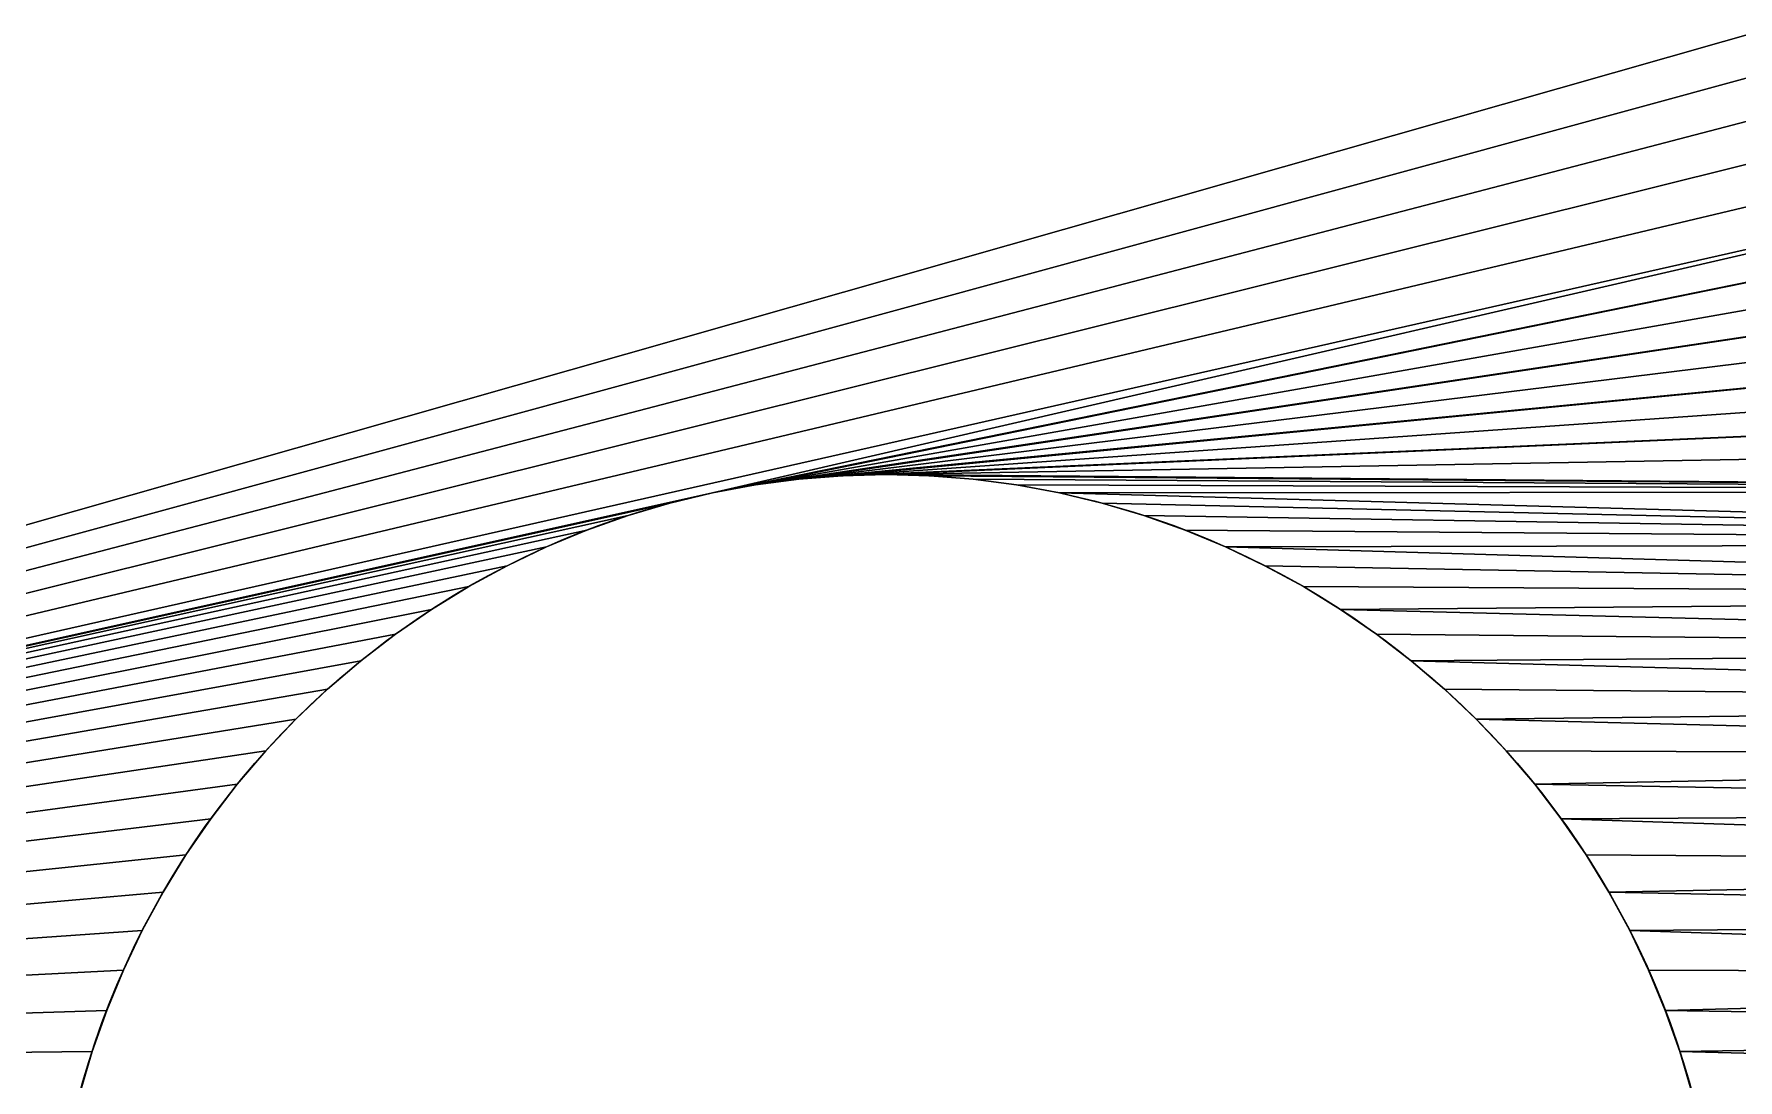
# Model space of a CAD drawing. Header units: millimetres. Extents: x 2854 to 3045, y 1707 to 1839.
# Drawn here: x 2959.496 to 2962.048, y 1814.64 to 1816.205 of the extents above; entities that cross this region are included whole.
import ezdxf

# ---------------------------------------------------------------- set-up
doc = ezdxf.new("R2010")
doc.units = ezdxf.units.MM

# ---------------------------------------------------------------- blocks, each defined once
blk = doc.blocks.new('Espaciador')
for p, q in [((-7.3049, 11.7194), (-7.3049, 11.7194, 10)), ((-7.3665, 11.6975), (-7.3665, 11.6975, 10)), ((-7.427, 11.6725), (-7.427, 11.6725, 10)), ((-7.4861, 11.6443), (-7.4861, 11.6443, 10)), ((-7.5436, 11.6131), (-7.5436, 11.6131, 10)), ((-7.5994, 11.5789), (-7.5994, 11.5789, 10)), ((-7.7052, 11.502), (-7.7052, 11.502, 10)), ((-7.755, 11.4595), (-7.755, 11.4595, 10)), ((-7.8025, 11.4144), (-7.8025, 11.4144, 10)), ((-7.8475, 11.367), (-7.8475, 11.367, 10)), ((-7.89, 11.3172), (-7.89, 11.3172, 10)), ((-7.9299, 11.2653), (-7.9299, 11.2653, 10)), ((-7.9669, 11.2114), (-7.9669, 11.2114, 10)), ((-8.0011, 11.1556), (-8.0011, 11.1556, 10)), ((-8.0323, 11.098), (-8.0323, 11.098, 10)), ((-8.0605, 11.039), (-8.0605, 11.039, 10)), ((-8.0856, 10.9785), (-8.0856, 10.9785, 10)), ((-8.1074, 10.9168), (-8.1074, 10.9168, 10)), ((-8.126, 10.8541), (-8.126, 10.8541, 10)), ((-8.1413, 10.7904), (-8.1413, 10.7904, 10)), ((-8.1532, 10.7261), (-8.1532, 10.7261, 10)), ((-8.1617, 10.6612), (-8.1617, 10.6612, 10)), ((-8.1669, 10.596), (-8.1669, 10.596, 10)), ((-8.1686, 10.5306), (-8.1686, 10.5306, 10)), ((-8.1669, 10.4651), (-8.1669, 10.4651, 10)), ((-8.1617, 10.3999), (-8.1617, 10.3999, 10)), ((-8.1532, 10.335), (-8.1532, 10.335, 10)), ((-8.126, 10.207), (-8.126, 10.207, 10)), ((-8.1074, 10.1443), (-8.1074, 10.1443, 10)), ((-8.0856, 10.0826), (-8.0856, 10.0826, 10)), ((-8.0605, 10.0221), (-8.0605, 10.0221, 10)), ((-8.0323, 9.9631), (-8.0323, 9.9631, 10)), ((-8.0011, 9.9056), (-8.0011, 9.9056, 10)), ((-7.9669, 9.8498), (-7.9669, 9.8498, 10)), ((-7.9299, 9.7958), (-7.9299, 9.7958, 10)), ((-7.89, 9.7439), (-7.89, 9.7439, 10)), ((-7.8475, 9.6941), (-7.8475, 9.6941, 10)), ((-7.8025, 9.6467), (-7.8025, 9.6467, 10)), ((-7.755, 9.6016), (-7.755, 9.6016, 10)), ((-7.7052, 9.5591), (-7.7052, 9.5591, 10)), ((-7.6533, 9.5193), (-7.6533, 9.5193, 10)), ((-7.5994, 9.4822), (-7.5994, 9.4822, 10)), ((-7.5436, 9.448), (-7.5436, 9.448, 10)), ((-7.4861, 9.4168), (-7.4861, 9.4168, 10)), ((-7.427, 9.3886), (-7.427, 9.3886, 10)), ((-7.3665, 9.3636), (-7.3665, 9.3636, 10)), ((-7.3049, 9.3417), (-7.3049, 9.3417, 10))]:
    blk.add_line(p, q)
at = {"color": 250, "true_color": 0x1e1e1e}
blk.add_line((-7.6533, 11.5418), (-7.6533, 11.5418, 10), dxfattribs=at)
at = {"color": 40, "true_color": 0xffcc32}
blk.add_line((-8.1413, 10.2707), (-8.1413, 10.2707, 10), dxfattribs=at)
at = {"color": 250, "true_color": 0x1e1e1e}
for centre in [(-6.9186, 10.5306), (-6.9186, 10.5306, 10)]:
    blk.add_circle(centre, 1.25, dxfattribs=at)
for centre in [(-6.9186, 10.5306), (-6.9186, 10.5306, 10)]:
    blk.add_arc(centre, 3.2, 45, 225, dxfattribs=at)
mesh = blk.add_polyface(dxfattribs=at)
corners = [(-7.2721, 6.3586), (-8.7995, 13.1194), (-8.1413, 10.2707), (-8.1074, 10.9168), (-8.0654, 13.518), (-8.0856, 10.9785), (-8.0605, 11.039), (-7.9868, 13.547), (-8.0323, 11.098), (-8.0011, 11.1556), (-7.9669, 11.2114), (-7.9074, 13.5739), (-7.9299, 11.2653), (-7.89, 11.3172), (-7.8274, 13.5988), (-7.8475, 11.367), (-7.8025, 11.4144), (-7.7468, 13.6215), (-7.755, 11.4595), (-7.7052, 11.502), (-7.6656, 13.6421), (-7.6533, 11.5418), (-7.5839, 13.6606), (-7.5994, 11.5789), (-7.5436, 11.6131), (-7.5017, 13.677), (-7.4861, 11.6443), (-7.4192, 13.6912), (-7.427, 11.6725), (-7.3665, 11.6975), (-7.3363, 13.7032), (-7.3049, 11.7194), (-7.2531, 13.713), (-7.2421, 11.738), (-7.1697, 13.7207), (-7.1785, 11.7532), (-7.1141, 11.7652), (-7.0861, 13.7262), (-7.0492, 11.7737), (-7.0024, 13.7295), (-6.984, 11.7788), (-6.9186, 13.7306), (-6.9186, 11.7806), (-6.8532, 11.7788), (-6.8348, 13.7295), (-6.7879, 11.7737), (-6.7511, 13.7262)]
mesh.append_faces([[corners[k] for k in face] for face in [(3, 4, 5), (5, 4, 6), (6, 7, 8), (8, 7, 9), (9, 7, 10), (10, 11, 12), (12, 11, 13), (13, 14, 15), (15, 14, 16), (16, 17, 18), (18, 17, 19), (19, 20, 21), (21, 22, 23), (23, 22, 24), (24, 25, 26), (26, 27, 28), (28, 27, 29), (29, 30, 31), (31, 32, 33), (33, 34, 35), (35, 34, 36), (36, 37, 38), (38, 39, 40), (40, 41, 42), (42, 41, 43), (43, 44, 45)]], dxfattribs={"vtx0": -1, "vtx1": -1, "color": 250})
mesh.append_faces([[corners[k] for k in face] for face in [(0, 1, 2)]], dxfattribs={"vtx0": -1, "vtx1": -1, "vtx2": -1, "color": 250})
mesh.append_faces([[corners[k] for k in face] for face in [(6, 4, 7), (10, 7, 11), (13, 11, 14), (16, 14, 17), (19, 17, 20), (21, 20, 22), (24, 22, 25), (26, 25, 27), (29, 27, 30), (31, 30, 32), (33, 32, 34), (36, 34, 37), (38, 37, 39), (40, 39, 41), (43, 41, 44), (45, 44, 46)]], dxfattribs={"vtx0": -1, "vtx2": -1, "color": 250})
mesh = blk.add_polyface(dxfattribs=at)
corners = [(-8.0654, 13.518, 10), (-8.1074, 10.9168, 10), (-8.0856, 10.9785, 10), (-8.0605, 11.039, 10), (-7.9868, 13.547, 10), (-8.0323, 11.098, 10), (-8.0011, 11.1556, 10), (-7.9669, 11.2114, 10), (-7.9074, 13.5739, 10), (-7.9299, 11.2653, 10), (-7.89, 11.3172, 10), (-7.8274, 13.5988, 10), (-7.8475, 11.367, 10), (-7.8025, 11.4144, 10), (-7.7468, 13.6215, 10), (-7.755, 11.4595, 10), (-7.7052, 11.502, 10), (-7.6656, 13.6421, 10), (-7.6533, 11.5418, 10), (-7.5839, 13.6606, 10), (-7.5994, 11.5789, 10), (-7.5436, 11.6131, 10), (-7.5017, 13.677, 10), (-7.4861, 11.6443, 10), (-7.4192, 13.6912, 10), (-7.427, 11.6725, 10), (-7.3665, 11.6975, 10), (-7.3363, 13.7032, 10), (-7.3049, 11.7194, 10), (-7.2531, 13.713, 10), (-7.2421, 11.738, 10), (-7.1697, 13.7207, 10), (-7.1785, 11.7532, 10), (-7.1141, 11.7652, 10), (-7.0861, 13.7262, 10), (-7.0492, 11.7737, 10), (-7.0024, 13.7295, 10), (-6.984, 11.7788, 10), (-6.9186, 13.7306, 10), (-6.9186, 11.7806, 10), (-6.8532, 11.7788, 10), (-6.8348, 13.7295, 10), (-6.7879, 11.7737, 10), (-6.7511, 13.7262, 10), (-8.7995, 13.1194, 10), (-7.2721, 6.3586, 10), (-8.1413, 10.2707, 10)]
mesh.append_faces([[corners[k] for k in face] for face in [(0, 3, 4), (4, 7, 8), (8, 10, 11), (11, 13, 14), (14, 16, 17), (17, 18, 19), (19, 21, 22), (22, 23, 24), (24, 26, 27), (27, 28, 29), (29, 30, 31), (31, 33, 34), (34, 35, 36), (36, 37, 38), (38, 40, 41), (41, 42, 43)]], dxfattribs={"vtx0": -1, "vtx1": -1, "color": 250})
mesh.append_faces([[corners[k] for k in face] for face in [(44, 45, 46)]], dxfattribs={"vtx0": -1, "vtx1": -1, "vtx2": -1, "color": 250})
mesh.append_faces([[corners[k] for k in face] for face in [(0, 1, 2), (0, 2, 3), (4, 3, 5), (4, 5, 6), (4, 6, 7), (8, 7, 9), (8, 9, 10), (11, 10, 12), (11, 12, 13), (14, 13, 15), (14, 15, 16), (17, 16, 18), (19, 18, 20), (19, 20, 21), (22, 21, 23), (24, 23, 25), (24, 25, 26), (27, 26, 28), (29, 28, 30), (31, 30, 32), (31, 32, 33), (34, 33, 35), (36, 35, 37), (38, 37, 39), (38, 39, 40), (41, 40, 42)]], dxfattribs={"vtx0": -1, "vtx2": -1, "color": 250})
mesh = blk.add_polyface(dxfattribs=at)
corners = [(-10.0096, 9.7023), (-10.0096, 11.3588), (-9.9868, 11.4394), (-9.9868, 9.6217), (-9.962, 11.5194), (-9.962, 9.5417), (-9.935, 11.5987), (-9.935, 9.4624), (-9.906, 11.6773), (-9.906, 9.3838), (-9.875, 11.7551), (-9.875, 9.306), (-9.8419, 11.8321), (-9.8069, 9.1529), (-9.8069, 11.9082), (-9.7698, 11.9833), (-9.7308, 9.0036), (-9.7308, 12.0575), (-9.6899, 8.9306), (-9.6899, 12.1306), (-9.647, 8.8586), (-9.647, 12.2026), (-9.6023, 12.2734), (-9.6023, 8.7877), (-9.5558, 12.3431), (-9.5558, 8.7181), (-9.5074, 12.4115), (-9.4573, 8.5825), (-9.4573, 12.4786), (-9.4055, 12.5444), (-9.4055, 8.5167), (-9.3519, 12.6088), (-9.2967, 8.3893), (-9.2967, 12.6718), (-9.2398, 8.3278), (-9.2398, 12.7333), (-9.1813, 12.7933), (-9.1813, 8.2678), (-9.1213, 12.8518), (-7.2721, 6.3586), (-8.9324, 13.0174), (-8.8666, 13.0693), (-8.7995, 13.1194), (-8.1413, 10.2707), (-8.7311, 13.1678), (-8.1532, 10.335), (-8.6614, 13.2143), (-8.5906, 13.259), (-8.1617, 10.3999), (-8.5186, 13.3018), (-8.4455, 13.3428), (-8.1669, 10.4651), (-8.3714, 13.3818), (-8.2962, 13.4188), (-8.1686, 10.5306), (-8.2201, 13.4539), (-8.1432, 13.487), (-8.1669, 10.596), (-8.1617, 10.6612), (-8.1532, 10.7261), (-8.1413, 10.7904), (-8.0654, 13.518), (-8.126, 10.8541), (-8.1074, 10.9168)]
mesh.append_faces([[corners[k] for k in face] for face in [(43, 44, 45), (45, 47, 48), (48, 50, 51), (51, 53, 54), (56, 54, 55), (54, 56, 57), (57, 56, 58), (58, 56, 59), (59, 56, 60), (60, 61, 62), (62, 61, 63)]], dxfattribs={"vtx0": -1, "vtx1": -1, "color": 250})
mesh.append_faces([[corners[k] for k in face] for face in [(0, 1, 2), (3, 2, 4), (5, 4, 6), (7, 6, 8), (9, 8, 10), (11, 10, 12), (13, 12, 14), (13, 14, 15), (16, 15, 17), (18, 17, 19), (20, 19, 21), (20, 21, 22), (23, 22, 24), (25, 24, 26), (27, 26, 28), (27, 28, 29), (30, 29, 31), (32, 31, 33), (34, 33, 35), (34, 35, 36), (37, 36, 38), (39, 40, 41), (39, 41, 42), (43, 42, 44), (45, 44, 46), (45, 46, 47), (48, 47, 49), (48, 49, 50), (51, 50, 52), (51, 52, 53), (54, 53, 55), (60, 56, 61)]], dxfattribs={"vtx0": -1, "vtx2": -1, "color": 250})
mesh = blk.add_polyface(dxfattribs=at)
corners = [(-8.1686, 10.5306, 10), (-8.1432, 13.487, 10), (-8.2201, 13.4539, 10), (-8.1669, 10.596, 10), (-8.1617, 10.6612, 10), (-8.1532, 10.7261, 10), (-8.1413, 10.7904, 10), (-8.0654, 13.518, 10), (-8.126, 10.8541, 10), (-8.1074, 10.9168, 10), (-10.0096, 11.3588, 10), (-9.9868, 9.6217, 10), (-9.9868, 11.4394, 10), (-9.962, 9.5417, 10), (-9.962, 11.5194, 10), (-9.935, 9.4624, 10), (-9.935, 11.5987, 10), (-9.906, 9.3838, 10), (-9.906, 11.6773, 10), (-9.875, 11.7551, 10), (-9.875, 9.306, 10), (-9.8419, 11.8321, 10), (-9.8069, 9.1529, 10), (-9.8069, 11.9082, 10), (-9.7698, 9.0778, 10), (-9.7698, 11.9833, 10), (-9.7308, 9.0036, 10), (-9.7308, 12.0575, 10), (-9.6899, 8.9306, 10), (-9.6899, 12.1306, 10), (-9.647, 8.8586, 10), (-9.647, 12.2026, 10), (-9.6023, 8.7877, 10), (-9.6023, 12.2734, 10), (-9.5558, 12.3431, 10), (-9.5074, 8.6496, 10), (-9.5074, 12.4115, 10), (-9.4573, 8.5825, 10), (-9.4573, 12.4786, 10), (-9.4055, 8.5167, 10), (-9.4055, 12.5444, 10), (-9.3519, 12.6088, 10), (-9.2967, 8.3893, 10), (-9.2967, 12.6718, 10), (-9.2398, 8.3278, 10), (-9.2398, 12.7333, 10), (-9.1813, 12.7933, 10), (-9.1813, 8.2678, 10), (-9.1213, 12.8518, 10), (-8.9324, 13.0174, 10), (-7.2721, 6.3586, 10), (-8.8666, 13.0693, 10), (-8.7995, 13.1194, 10), (-8.1413, 10.2707, 10), (-8.7311, 13.1678, 10), (-8.1532, 10.335, 10), (-8.6614, 13.2143, 10), (-8.5906, 13.259, 10), (-8.1617, 10.3999, 10), (-8.5186, 13.3018, 10), (-8.4455, 13.3428, 10), (-8.1669, 10.4651, 10), (-8.3714, 13.3818, 10), (-8.2962, 13.4188, 10)]
mesh.append_faces([[corners[k] for k in face] for face in [(1, 6, 7), (10, 11, 12), (12, 13, 14), (14, 15, 16), (16, 17, 18), (18, 17, 19), (19, 20, 21), (21, 22, 23), (23, 24, 25), (25, 26, 27), (27, 28, 29), (29, 30, 31), (31, 32, 33), (33, 32, 34), (34, 35, 36), (36, 37, 38), (38, 39, 40), (40, 39, 41), (41, 42, 43), (43, 44, 45), (45, 44, 46), (46, 47, 48), (49, 50, 51), (51, 50, 52), (52, 53, 54), (54, 55, 56), (56, 55, 57), (57, 58, 59), (59, 58, 60), (60, 61, 62), (62, 61, 63), (63, 0, 2)]], dxfattribs={"vtx0": -1, "vtx1": -1, "color": 250})
mesh.append_faces([[corners[k] for k in face] for face in [(0, 1, 2), (1, 0, 3), (1, 3, 4), (1, 4, 5), (1, 5, 6), (7, 6, 8), (7, 8, 9), (54, 53, 55), (57, 55, 58), (60, 58, 61), (63, 61, 0)]], dxfattribs={"vtx0": -1, "vtx2": -1, "color": 250})
mesh = blk.add_polyface(dxfattribs=at)
corners = [(-10.1175, 10.6143), (-10.1175, 10.4468), (-10.1186, 10.5306), (-10.1142, 10.698), (-10.1142, 10.3631), (-10.1087, 10.7816), (-10.1087, 10.2795), (-10.1011, 10.1961), (-10.1011, 10.865), (-10.0912, 10.9482), (-10.0912, 10.1129), (-10.0792, 10.03), (-10.0792, 11.0311), (-10.065, 11.1137), (-10.065, 9.9474), (-10.0487, 11.1959), (-10.0487, 9.8652), (-10.0302, 11.2776), (-10.0302, 9.7835), (-10.0096, 11.3588), (-10.0096, 9.7023), (-9.9868, 11.4394), (-9.9868, 9.6217), (-9.962, 11.5194), (-9.962, 9.5417), (-9.935, 11.5987), (-9.935, 9.4624), (-9.906, 11.6773), (-9.906, 9.3838), (-9.875, 11.7551), (-9.875, 9.306), (-9.8419, 11.8321), (-9.8419, 9.229), (-9.8069, 9.1529), (-9.7698, 11.9833), (-9.7698, 9.0778), (-9.7308, 9.0036), (-9.7308, 12.0575), (-9.6899, 8.9306), (-9.6899, 12.1306), (-9.647, 8.8586), (-9.6023, 12.2734), (-9.6023, 8.7877), (-9.5558, 12.3431), (-9.5558, 8.7181), (-9.5074, 12.4115), (-9.5074, 8.6496), (-9.4573, 8.5825), (-9.4055, 12.5444), (-9.4055, 8.5167), (-9.3519, 12.6088), (-9.3519, 8.4523), (-9.2967, 8.3893), (-9.2967, 12.6718), (-9.2398, 8.3278), (-9.1813, 12.7933), (-9.1813, 8.2678), (-7.2721, 6.3586), (-9.1213, 12.8518), (-9.0598, 12.9086), (-8.9968, 12.9639), (-8.9324, 13.0174)]
mesh.append_faces([[corners[k] for k in face] for face in [(0, 1, 2)]], dxfattribs={"vtx0": -1, "color": 250})
mesh.append_faces([[corners[k] for k in face] for face in [(1, 3, 4), (4, 5, 6), (6, 5, 7), (7, 9, 10), (10, 9, 11), (11, 13, 14), (14, 15, 16), (16, 17, 18), (18, 19, 20), (20, 21, 22), (22, 23, 24), (24, 25, 26), (26, 27, 28), (28, 29, 30), (30, 31, 32), (32, 31, 33), (33, 34, 35), (35, 34, 36), (36, 37, 38), (38, 39, 40), (40, 41, 42), (42, 43, 44), (44, 45, 46), (46, 45, 47), (47, 48, 49), (49, 50, 51), (51, 50, 52), (52, 53, 54), (54, 55, 56)]], dxfattribs={"vtx0": -1, "vtx1": -1, "color": 250})
mesh.append_faces([[corners[k] for k in face] for face in [(1, 0, 3), (4, 3, 5), (7, 5, 8), (7, 8, 9), (11, 9, 12), (11, 12, 13), (14, 13, 15), (16, 15, 17), (18, 17, 19), (57, 58, 59), (57, 59, 60), (57, 60, 61)]], dxfattribs={"vtx0": -1, "vtx2": -1, "color": 250})
mesh = blk.add_polyface(dxfattribs=at)
corners = [(-10.1175, 10.4468, 10), (-10.1175, 10.6143, 10), (-10.1186, 10.5306, 10), (-10.1142, 10.3631, 10), (-10.1142, 10.698, 10), (-10.1087, 10.7816, 10), (-10.1087, 10.2795, 10), (-10.1011, 10.1961, 10), (-10.1011, 10.865, 10), (-10.0912, 10.1129, 10), (-10.0912, 10.9482, 10), (-10.0792, 10.03, 10), (-10.0792, 11.0311, 10), (-10.065, 11.1137, 10), (-10.065, 9.9474, 10), (-10.0487, 9.8652, 10), (-10.0487, 11.1959, 10), (-10.0302, 9.7835, 10), (-10.0302, 11.2776, 10), (-10.0096, 11.3588, 10), (-10.0096, 9.7023, 10), (-9.9868, 9.6217, 10), (-9.9868, 11.4394, 10), (-9.962, 9.5417, 10), (-9.962, 11.5194, 10), (-9.935, 9.4624, 10), (-9.935, 11.5987, 10), (-9.906, 9.3838, 10), (-9.875, 11.7551, 10), (-9.875, 9.306, 10), (-9.8419, 11.8321, 10), (-9.8419, 9.229, 10), (-9.8069, 9.1529, 10), (-9.8069, 11.9082, 10), (-9.7698, 9.0778, 10), (-9.7698, 11.9833, 10), (-9.7308, 9.0036, 10), (-9.7308, 12.0575, 10), (-9.6899, 8.9306, 10), (-9.6899, 12.1306, 10), (-9.647, 8.8586, 10), (-9.647, 12.2026, 10), (-9.6023, 8.7877, 10), (-9.5558, 12.3431, 10), (-9.5558, 8.7181, 10), (-9.5074, 8.6496, 10), (-9.5074, 12.4115, 10), (-9.4573, 8.5825, 10), (-9.4573, 12.4786, 10), (-9.4055, 8.5167, 10), (-9.3519, 12.6088, 10), (-9.3519, 8.4523, 10), (-9.2967, 8.3893, 10), (-9.2967, 12.6718, 10), (-9.2398, 8.3278, 10), (-9.1813, 12.7933, 10), (-9.1813, 8.2678, 10), (-9.1213, 12.8518, 10), (-7.2721, 6.3586, 10), (-9.0598, 12.9086, 10), (-8.9968, 12.9639, 10), (-8.9324, 13.0174, 10)]
mesh.append_faces([[corners[k] for k in face] for face in [(0, 1, 2)]], dxfattribs={"vtx0": -1, "color": 250})
mesh.append_faces([[corners[k] for k in face] for face in [(1, 3, 4), (4, 3, 5), (5, 7, 8), (8, 9, 10), (10, 11, 12), (12, 11, 13), (13, 15, 16), (16, 17, 18), (18, 17, 19), (57, 58, 59), (59, 58, 60), (60, 58, 61)]], dxfattribs={"vtx0": -1, "vtx1": -1, "color": 250})
mesh.append_faces([[corners[k] for k in face] for face in [(1, 0, 3), (5, 3, 6), (5, 6, 7), (8, 7, 9), (10, 9, 11), (13, 11, 14), (13, 14, 15), (16, 15, 17), (19, 17, 20), (19, 20, 21), (22, 21, 23), (24, 23, 25), (26, 25, 27), (28, 27, 29), (30, 29, 31), (30, 31, 32), (33, 32, 34), (35, 34, 36), (37, 36, 38), (39, 38, 40), (41, 40, 42), (43, 42, 44), (43, 44, 45), (46, 45, 47), (48, 47, 49), (50, 49, 51), (50, 51, 52), (53, 52, 54), (55, 54, 56)]], dxfattribs={"vtx0": -1, "vtx2": -1, "color": 250})
mesh = blk.add_polyface(dxfattribs=at)
corners = [(-9.1813, 8.2678), (-9.1213, 12.8518), (-7.2721, 6.3586), (-8.1413, 10.2707), (-8.126, 10.207), (-8.1074, 10.1443), (-8.0856, 10.0826), (-8.0605, 10.0221), (-8.0323, 9.9631), (-8.0011, 9.9056), (-7.9669, 9.8498), (-7.9299, 9.7958), (-7.89, 9.7439), (-7.8475, 9.6941), (-7.8025, 9.6467), (-7.755, 9.6016), (-7.7052, 9.5591), (-7.6533, 9.5193), (-7.5994, 9.4822), (-7.5436, 9.448), (-7.4861, 9.4168), (-7.427, 9.3886), (-7.3665, 9.3636), (-7.3049, 9.3417), (-7.2421, 9.3231), (-7.2544, 6.3405), (-7.2371, 6.3219), (-7.1785, 9.3079), (-7.2202, 6.3029), (-7.2037, 6.2835), (-7.1877, 6.2638), (-7.1721, 6.2437), (-7.1141, 9.2959), (-7.1571, 6.2233), (-7.1425, 6.2025), (-7.1283, 6.1813), (-7.1147, 6.1599), (-7.1016, 6.1381), (-7.0492, 9.2874), (-7.089, 6.1161), (-7.0769, 6.0937), (-7.0653, 6.0711), (-7.0542, 6.0482), (-7.0437, 6.0251), (-6.984, 9.2823), (-6.9792, 5.8327), (-6.9186, 9.2806)]
mesh.append_faces([[corners[k] for k in face] for face in [(0, 1, 2), (2, 24, 25), (25, 24, 26), (26, 27, 28), (28, 27, 29), (29, 27, 30), (30, 27, 31), (31, 32, 33), (33, 32, 34), (34, 32, 35), (35, 32, 36), (36, 32, 37), (37, 38, 39), (39, 38, 40), (40, 38, 41), (41, 38, 42), (42, 38, 43)]], dxfattribs={"vtx0": -1, "vtx1": -1, "color": 250})
mesh.append_faces([[corners[k] for k in face] for face in [(2, 3, 4), (2, 4, 5), (2, 5, 6), (2, 6, 7), (2, 7, 8), (2, 8, 9), (2, 9, 10), (2, 10, 11), (2, 11, 12), (2, 12, 13), (2, 13, 14), (2, 14, 15), (2, 15, 16), (2, 16, 17), (2, 17, 18), (2, 18, 19), (2, 19, 20), (2, 20, 21), (2, 21, 22), (2, 22, 23), (2, 23, 24), (26, 24, 27), (31, 27, 32), (37, 32, 38), (43, 38, 44), (45, 44, 46)]], dxfattribs={"vtx0": -1, "vtx2": -1, "color": 250})
mesh = blk.add_polyface(dxfattribs=at)
corners = [(-9.1213, 12.8518, 10), (-9.1813, 8.2678, 10), (-7.2721, 6.3586, 10), (-8.1413, 10.2707, 10), (-8.126, 10.207, 10), (-8.1074, 10.1443, 10), (-8.0856, 10.0826, 10), (-8.0605, 10.0221, 10), (-8.0323, 9.9631, 10), (-8.0011, 9.9056, 10), (-7.9669, 9.8498, 10), (-7.9299, 9.7958, 10), (-7.89, 9.7439, 10), (-7.8475, 9.6941, 10), (-7.8025, 9.6467, 10), (-7.755, 9.6016, 10), (-7.7052, 9.5591, 10), (-7.6533, 9.5193, 10), (-7.5994, 9.4822, 10), (-7.5436, 9.448, 10), (-7.4861, 9.4168, 10), (-7.427, 9.3886, 10), (-7.3665, 9.3636, 10), (-7.3049, 9.3417, 10), (-7.2421, 9.3231, 10), (-7.2544, 6.3405, 10), (-7.2371, 6.3219, 10), (-7.1785, 9.3079, 10), (-7.2202, 6.3029, 10), (-7.2037, 6.2835, 10), (-7.1877, 6.2638, 10), (-7.1721, 6.2437, 10), (-7.1141, 9.2959, 10), (-7.1571, 6.2233, 10), (-7.1425, 6.2025, 10), (-7.1283, 6.1813, 10), (-7.1147, 6.1599, 10), (-7.1016, 6.1381, 10), (-7.0492, 9.2874, 10), (-7.089, 6.1161, 10), (-7.0769, 6.0937, 10), (-7.0653, 6.0711, 10), (-7.0542, 6.0482, 10), (-7.0437, 6.0251, 10), (-6.984, 9.2823, 10), (-6.9792, 5.8327, 10), (-6.9186, 9.2806, 10)]
mesh.append_faces([[corners[k] for k in face] for face in [(3, 2, 4), (4, 2, 5), (5, 2, 6), (6, 2, 7), (7, 2, 8), (8, 2, 9), (9, 2, 10), (10, 2, 11), (11, 2, 12), (12, 2, 13), (13, 2, 14), (14, 2, 15), (15, 2, 16), (16, 2, 17), (17, 2, 18), (18, 2, 19), (19, 2, 20), (20, 2, 21), (21, 2, 22), (22, 2, 23), (23, 2, 24), (24, 26, 27), (27, 31, 32), (32, 37, 38), (38, 43, 44), (44, 45, 46)]], dxfattribs={"vtx0": -1, "vtx1": -1, "color": 250})
mesh.append_faces([[corners[k] for k in face] for face in [(0, 1, 2), (24, 2, 25), (24, 25, 26), (27, 26, 28), (27, 28, 29), (27, 29, 30), (27, 30, 31), (32, 31, 33), (32, 33, 34), (32, 34, 35), (32, 35, 36), (32, 36, 37), (38, 37, 39), (38, 39, 40), (38, 40, 41), (38, 41, 42), (38, 42, 43)]], dxfattribs={"vtx0": -1, "vtx2": -1, "color": 250})
mesh = blk.add_polyface(dxfattribs=at)
corners = [(-7.2421, 11.738, 10), (-7.3049, 11.7194), (-7.2421, 11.738), (-7.3049, 11.7194, 10)]
mesh.append_faces([[corners[k] for k in face] for face in [(0, 1, 2), (1, 0, 3)]], dxfattribs={"vtx0": -1, "color": 250})
mesh = blk.add_polyface(dxfattribs=at)
corners = [(-7.3049, 11.7194, 10), (-7.3665, 11.6975), (-7.3049, 11.7194), (-7.3665, 11.6975, 10)]
mesh.append_faces([[corners[k] for k in face] for face in [(0, 1, 2), (1, 0, 3)]], dxfattribs={"vtx0": -1, "color": 250})
mesh = blk.add_polyface(dxfattribs=at)
corners = [(-7.3665, 11.6975, 10), (-7.427, 11.6725), (-7.3665, 11.6975), (-7.427, 11.6725, 10)]
mesh.append_faces([[corners[k] for k in face] for face in [(0, 1, 2), (1, 0, 3)]], dxfattribs={"vtx0": -1, "color": 250})
mesh = blk.add_polyface(dxfattribs=at)
corners = [(-7.427, 11.6725, 10), (-7.4861, 11.6443), (-7.427, 11.6725), (-7.4861, 11.6443, 10)]
mesh.append_faces([[corners[k] for k in face] for face in [(0, 1, 2), (1, 0, 3)]], dxfattribs={"vtx0": -1, "color": 250})
mesh = blk.add_polyface(dxfattribs=at)
corners = [(-7.4861, 11.6443, 10), (-7.5436, 11.6131), (-7.4861, 11.6443), (-7.5436, 11.6131, 10)]
mesh.append_faces([[corners[k] for k in face] for face in [(0, 1, 2), (1, 0, 3)]], dxfattribs={"vtx0": -1, "color": 250})
mesh = blk.add_polyface(dxfattribs=at)
corners = [(-7.5436, 11.6131, 10), (-7.5994, 11.5789), (-7.5436, 11.6131), (-7.5994, 11.5789, 10)]
mesh.append_faces([[corners[k] for k in face] for face in [(0, 1, 2), (1, 0, 3)]], dxfattribs={"vtx0": -1, "color": 250})
mesh = blk.add_polyface(dxfattribs=at)
corners = [(-7.5994, 11.5789, 10), (-7.6533, 11.5418), (-7.5994, 11.5789), (-7.6533, 11.5418, 10)]
mesh.append_faces([[corners[k] for k in face] for face in [(0, 1, 2), (1, 0, 3)]], dxfattribs={"vtx0": -1, "color": 250})
mesh = blk.add_polyface(dxfattribs=at)
corners = [(-7.6533, 11.5418, 10), (-7.7052, 11.502), (-7.6533, 11.5418), (-7.7052, 11.502, 10)]
mesh.append_faces([[corners[k] for k in face] for face in [(0, 1, 2), (1, 0, 3)]], dxfattribs={"vtx0": -1, "color": 250})
mesh = blk.add_polyface(dxfattribs=at)
corners = [(-7.7052, 11.502, 10), (-7.755, 11.4595), (-7.7052, 11.502), (-7.755, 11.4595, 10)]
mesh.append_faces([[corners[k] for k in face] for face in [(0, 1, 2), (1, 0, 3)]], dxfattribs={"vtx0": -1, "color": 250})
mesh = blk.add_polyface(dxfattribs=at)
corners = [(-7.755, 11.4595, 10), (-7.8025, 11.4144), (-7.755, 11.4595), (-7.8025, 11.4144, 10)]
mesh.append_faces([[corners[k] for k in face] for face in [(0, 1, 2), (1, 0, 3)]], dxfattribs={"vtx0": -1, "color": 250})
mesh = blk.add_polyface(dxfattribs=at)
corners = [(-7.8025, 11.4144), (-7.8475, 11.367, 10), (-7.8475, 11.367), (-7.8025, 11.4144, 10)]
mesh.append_faces([[corners[k] for k in face] for face in [(0, 1, 2), (1, 0, 3)]], dxfattribs={"vtx0": -1, "color": 250})
mesh = blk.add_polyface(dxfattribs=at)
corners = [(-7.8475, 11.367), (-7.89, 11.3172, 10), (-7.89, 11.3172), (-7.8475, 11.367, 10)]
mesh.append_faces([[corners[k] for k in face] for face in [(0, 1, 2), (1, 0, 3)]], dxfattribs={"vtx0": -1, "color": 250})
mesh = blk.add_polyface(dxfattribs=at)
corners = [(-7.89, 11.3172), (-7.9299, 11.2653, 10), (-7.9299, 11.2653), (-7.89, 11.3172, 10)]
mesh.append_faces([[corners[k] for k in face] for face in [(0, 1, 2), (1, 0, 3)]], dxfattribs={"vtx0": -1, "color": 250})
mesh = blk.add_polyface(dxfattribs=at)
corners = [(-7.9669, 11.2114), (-7.9299, 11.2653, 10), (-7.9669, 11.2114, 10), (-7.9299, 11.2653)]
mesh.append_faces([[corners[k] for k in face] for face in [(0, 1, 2), (1, 0, 3)]], dxfattribs={"vtx0": -1, "color": 250})
mesh = blk.add_polyface(dxfattribs=at)
corners = [(-7.9669, 11.2114), (-8.0011, 11.1556, 10), (-8.0011, 11.1556), (-7.9669, 11.2114, 10)]
mesh.append_faces([[corners[k] for k in face] for face in [(0, 1, 2), (1, 0, 3)]], dxfattribs={"vtx0": -1, "color": 250})
mesh = blk.add_polyface(dxfattribs=at)
corners = [(-8.0011, 11.1556), (-8.0323, 11.098, 10), (-8.0323, 11.098), (-8.0011, 11.1556, 10)]
mesh.append_faces([[corners[k] for k in face] for face in [(0, 1, 2), (1, 0, 3)]], dxfattribs={"vtx0": -1, "color": 250})
mesh = blk.add_polyface(dxfattribs=at)
corners = [(-8.0323, 11.098), (-8.0605, 11.039, 10), (-8.0605, 11.039), (-8.0323, 11.098, 10)]
mesh.append_faces([[corners[k] for k in face] for face in [(0, 1, 2), (1, 0, 3)]], dxfattribs={"vtx0": -1, "color": 250})
mesh = blk.add_polyface(dxfattribs=at)
corners = [(-8.0605, 11.039), (-8.0856, 10.9785, 10), (-8.0856, 10.9785), (-8.0605, 11.039, 10)]
mesh.append_faces([[corners[k] for k in face] for face in [(0, 1, 2), (1, 0, 3)]], dxfattribs={"vtx0": -1, "color": 250})
mesh = blk.add_polyface(dxfattribs=at)
corners = [(-8.0856, 10.9785), (-8.1074, 10.9168, 10), (-8.1074, 10.9168), (-8.0856, 10.9785, 10)]
mesh.append_faces([[corners[k] for k in face] for face in [(0, 1, 2), (1, 0, 3)]], dxfattribs={"vtx0": -1, "color": 250})
mesh = blk.add_polyface(dxfattribs=at)
corners = [(-8.1074, 10.9168), (-8.126, 10.8541, 10), (-8.126, 10.8541), (-8.1074, 10.9168, 10)]
mesh.append_faces([[corners[k] for k in face] for face in [(0, 1, 2), (1, 0, 3)]], dxfattribs={"vtx0": -1, "color": 250})
mesh = blk.add_polyface(dxfattribs=at)
corners = [(-8.126, 10.8541), (-8.1413, 10.7904, 10), (-8.1413, 10.7904), (-8.126, 10.8541, 10)]
mesh.append_faces([[corners[k] for k in face] for face in [(0, 1, 2), (1, 0, 3)]], dxfattribs={"vtx0": -1, "color": 250})
mesh = blk.add_polyface(dxfattribs=at)
corners = [(-8.1413, 10.7904), (-8.1532, 10.7261, 10), (-8.1532, 10.7261), (-8.1413, 10.7904, 10)]
mesh.append_faces([[corners[k] for k in face] for face in [(0, 1, 2), (1, 0, 3)]], dxfattribs={"vtx0": -1, "color": 250})
mesh = blk.add_polyface(dxfattribs=at)
corners = [(-8.1532, 10.7261), (-8.1617, 10.6612, 10), (-8.1617, 10.6612), (-8.1532, 10.7261, 10)]
mesh.append_faces([[corners[k] for k in face] for face in [(0, 1, 2), (1, 0, 3)]], dxfattribs={"vtx0": -1, "color": 250})
mesh = blk.add_polyface(dxfattribs=at)
corners = [(-8.1617, 10.6612), (-8.1669, 10.596, 10), (-8.1669, 10.596), (-8.1617, 10.6612, 10)]
mesh.append_faces([[corners[k] for k in face] for face in [(0, 1, 2), (1, 0, 3)]], dxfattribs={"vtx0": -1, "color": 250})
mesh = blk.add_polyface(dxfattribs=at)
corners = [(-8.1669, 10.596), (-8.1686, 10.5306, 10), (-8.1686, 10.5306), (-8.1669, 10.596, 10)]
mesh.append_faces([[corners[k] for k in face] for face in [(0, 1, 2), (1, 0, 3)]], dxfattribs={"vtx0": -1, "color": 250})
mesh = blk.add_polyface(dxfattribs=at)
corners = [(-8.1686, 10.5306), (-8.1669, 10.4651, 10), (-8.1669, 10.4651), (-8.1686, 10.5306, 10)]
mesh.append_faces([[corners[k] for k in face] for face in [(0, 1, 2), (1, 0, 3)]], dxfattribs={"vtx0": -1, "color": 250})
mesh = blk.add_polyface(dxfattribs=at)
corners = [(-8.1669, 10.4651), (-8.1617, 10.3999, 10), (-8.1617, 10.3999), (-8.1669, 10.4651, 10)]
mesh.append_faces([[corners[k] for k in face] for face in [(0, 1, 2), (1, 0, 3)]], dxfattribs={"vtx0": -1, "color": 250})
mesh = blk.add_polyface(dxfattribs=at)
corners = [(-8.1617, 10.3999), (-8.1532, 10.335, 10), (-8.1532, 10.335), (-8.1617, 10.3999, 10)]
mesh.append_faces([[corners[k] for k in face] for face in [(0, 1, 2), (1, 0, 3)]], dxfattribs={"vtx0": -1, "color": 250})
mesh = blk.add_polyface(dxfattribs=at)
corners = [(-8.1532, 10.335), (-8.1413, 10.2707, 10), (-8.1413, 10.2707), (-8.1532, 10.335, 10)]
mesh.append_faces([[corners[k] for k in face] for face in [(0, 1, 2), (1, 0, 3)]], dxfattribs={"vtx0": -1, "color": 250})
mesh = blk.add_polyface(dxfattribs=at)
corners = [(-8.1413, 10.2707), (-8.126, 10.207, 10), (-8.126, 10.207), (-8.1413, 10.2707, 10)]
mesh.append_faces([[corners[k] for k in face] for face in [(0, 1, 2), (1, 0, 3)]], dxfattribs={"vtx0": -1, "color": 250})
mesh = blk.add_polyface(dxfattribs=at)
corners = [(-8.126, 10.207), (-8.1074, 10.1443, 10), (-8.1074, 10.1443), (-8.126, 10.207, 10)]
mesh.append_faces([[corners[k] for k in face] for face in [(0, 1, 2), (1, 0, 3)]], dxfattribs={"vtx0": -1, "color": 250})
mesh = blk.add_polyface(dxfattribs=at)
corners = [(-8.1074, 10.1443), (-8.0856, 10.0826, 10), (-8.0856, 10.0826), (-8.1074, 10.1443, 10)]
mesh.append_faces([[corners[k] for k in face] for face in [(0, 1, 2), (1, 0, 3)]], dxfattribs={"vtx0": -1, "color": 250})
mesh = blk.add_polyface(dxfattribs=at)
corners = [(-8.0856, 10.0826), (-8.0605, 10.0221, 10), (-8.0605, 10.0221), (-8.0856, 10.0826, 10)]
mesh.append_faces([[corners[k] for k in face] for face in [(0, 1, 2), (1, 0, 3)]], dxfattribs={"vtx0": -1, "color": 250})
mesh = blk.add_polyface(dxfattribs=at)
corners = [(-8.0605, 10.0221), (-8.0323, 9.9631, 10), (-8.0323, 9.9631), (-8.0605, 10.0221, 10)]
mesh.append_faces([[corners[k] for k in face] for face in [(0, 1, 2), (1, 0, 3)]], dxfattribs={"vtx0": -1, "color": 250})
mesh = blk.add_polyface(dxfattribs=at)
corners = [(-8.0011, 9.9056), (-8.0323, 9.9631, 10), (-8.0011, 9.9056, 10), (-8.0323, 9.9631)]
mesh.append_faces([[corners[k] for k in face] for face in [(0, 1, 2), (1, 0, 3)]], dxfattribs={"vtx0": -1, "color": 250})
mesh = blk.add_polyface(dxfattribs=at)
corners = [(-7.9669, 9.8498), (-8.0011, 9.9056, 10), (-7.9669, 9.8498, 10), (-8.0011, 9.9056)]
mesh.append_faces([[corners[k] for k in face] for face in [(0, 1, 2), (1, 0, 3)]], dxfattribs={"vtx0": -1, "color": 250})
mesh = blk.add_polyface(dxfattribs=at)
corners = [(-7.9669, 9.8498), (-7.9299, 9.7958, 10), (-7.9299, 9.7958), (-7.9669, 9.8498, 10)]
mesh.append_faces([[corners[k] for k in face] for face in [(0, 1, 2), (1, 0, 3)]], dxfattribs={"vtx0": -1, "color": 250})
mesh = blk.add_polyface(dxfattribs=at)
corners = [(-7.9299, 9.7958), (-7.89, 9.7439, 10), (-7.89, 9.7439), (-7.9299, 9.7958, 10)]
mesh.append_faces([[corners[k] for k in face] for face in [(0, 1, 2), (1, 0, 3)]], dxfattribs={"vtx0": -1, "color": 250})
mesh = blk.add_polyface(dxfattribs=at)
corners = [(-7.89, 9.7439), (-7.8475, 9.6941, 10), (-7.8475, 9.6941), (-7.89, 9.7439, 10)]
mesh.append_faces([[corners[k] for k in face] for face in [(0, 1, 2), (1, 0, 3)]], dxfattribs={"vtx0": -1, "color": 250})
mesh = blk.add_polyface(dxfattribs=at)
corners = [(-7.8475, 9.6941), (-7.8025, 9.6467, 10), (-7.8025, 9.6467), (-7.8475, 9.6941, 10)]
mesh.append_faces([[corners[k] for k in face] for face in [(0, 1, 2), (1, 0, 3)]], dxfattribs={"vtx0": -1, "color": 250})
mesh = blk.add_polyface(dxfattribs=at)
corners = [(-7.8025, 9.6467, 10), (-7.755, 9.6016), (-7.8025, 9.6467), (-7.755, 9.6016, 10)]
mesh.append_faces([[corners[k] for k in face] for face in [(0, 1, 2), (1, 0, 3)]], dxfattribs={"vtx0": -1, "color": 250})
mesh = blk.add_polyface(dxfattribs=at)
corners = [(-7.755, 9.6016, 10), (-7.7052, 9.5591), (-7.755, 9.6016), (-7.7052, 9.5591, 10)]
mesh.append_faces([[corners[k] for k in face] for face in [(0, 1, 2), (1, 0, 3)]], dxfattribs={"vtx0": -1, "color": 250})
mesh = blk.add_polyface(dxfattribs=at)
corners = [(-7.7052, 9.5591, 10), (-7.6533, 9.5193), (-7.7052, 9.5591), (-7.6533, 9.5193, 10)]
mesh.append_faces([[corners[k] for k in face] for face in [(0, 1, 2), (1, 0, 3)]], dxfattribs={"vtx0": -1, "color": 250})
mesh = blk.add_polyface(dxfattribs=at)
corners = [(-7.6533, 9.5193, 10), (-7.5994, 9.4822), (-7.6533, 9.5193), (-7.5994, 9.4822, 10)]
mesh.append_faces([[corners[k] for k in face] for face in [(0, 1, 2), (1, 0, 3)]], dxfattribs={"vtx0": -1, "color": 250})
mesh = blk.add_polyface(dxfattribs=at)
corners = [(-7.5994, 9.4822, 10), (-7.5436, 9.448), (-7.5994, 9.4822), (-7.5436, 9.448, 10)]
mesh.append_faces([[corners[k] for k in face] for face in [(0, 1, 2), (1, 0, 3)]], dxfattribs={"vtx0": -1, "color": 250})
mesh = blk.add_polyface(dxfattribs=at)
corners = [(-7.5436, 9.448, 10), (-7.4861, 9.4168), (-7.5436, 9.448), (-7.4861, 9.4168, 10)]
mesh.append_faces([[corners[k] for k in face] for face in [(0, 1, 2), (1, 0, 3)]], dxfattribs={"vtx0": -1, "color": 250})
mesh = blk.add_polyface(dxfattribs=at)
corners = [(-7.4861, 9.4168, 10), (-7.427, 9.3886), (-7.4861, 9.4168), (-7.427, 9.3886, 10)]
mesh.append_faces([[corners[k] for k in face] for face in [(0, 1, 2), (1, 0, 3)]], dxfattribs={"vtx0": -1, "color": 250})
mesh = blk.add_polyface(dxfattribs=at)
corners = [(-7.427, 9.3886, 10), (-7.3665, 9.3636), (-7.427, 9.3886), (-7.3665, 9.3636, 10)]
mesh.append_faces([[corners[k] for k in face] for face in [(0, 1, 2), (1, 0, 3)]], dxfattribs={"vtx0": -1, "color": 250})
mesh = blk.add_polyface(dxfattribs=at)
corners = [(-7.3665, 9.3636, 10), (-7.3049, 9.3417), (-7.3665, 9.3636), (-7.3049, 9.3417, 10)]
mesh.append_faces([[corners[k] for k in face] for face in [(0, 1, 2), (1, 0, 3)]], dxfattribs={"vtx0": -1, "color": 250})
mesh = blk.add_polyface(dxfattribs=at)
corners = [(-7.3049, 9.3417, 10), (-7.2421, 9.3231), (-7.3049, 9.3417), (-7.2421, 9.3231, 10)]
mesh.append_faces([[corners[k] for k in face] for face in [(0, 1, 2), (1, 0, 3)]], dxfattribs={"vtx0": -1, "color": 250})

msp = doc.modelspace()

# ---------------------------------------------------------------- block references
at = {"color": 40, "true_color": 0xf8d731, "rotation": 270}
msp.add_blockref('Espaciador', (2950.2412, 1807.3772, 0.0005), dxfattribs=at)

doc.saveas('drawing.dxf')
